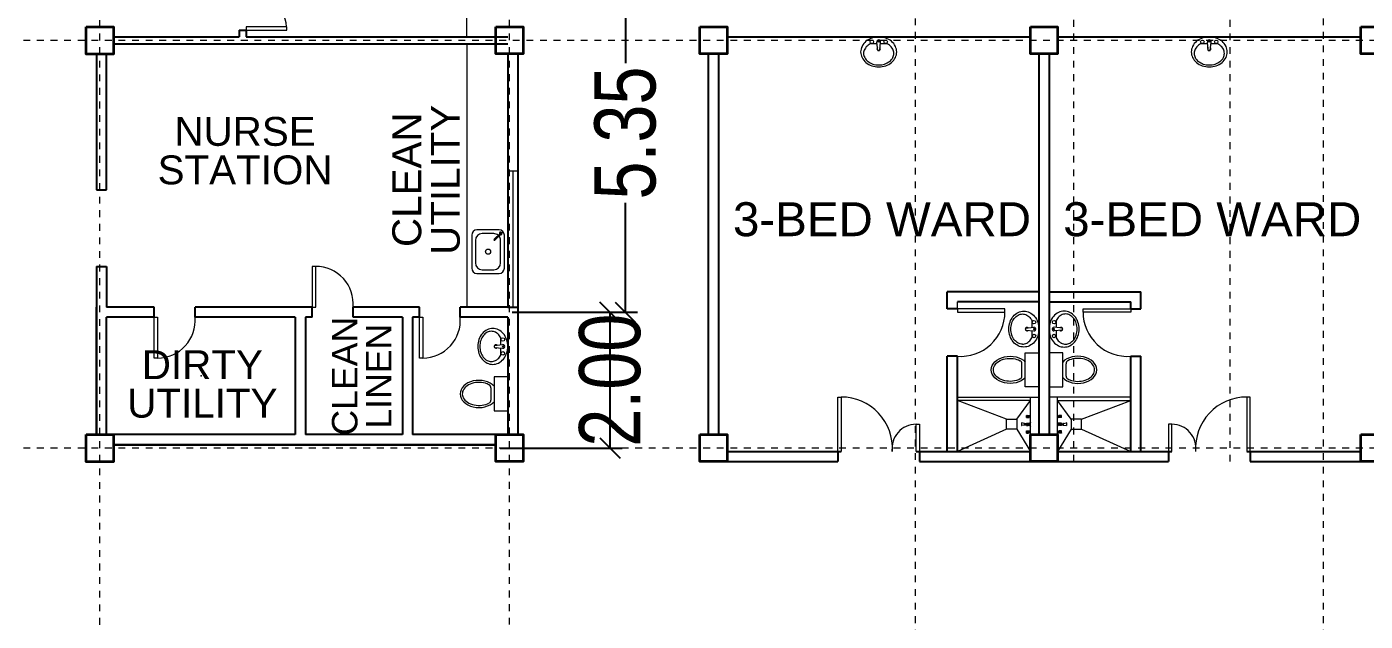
# Model space of a CAD drawing. Header units: millimetres. Extents: x 63005 to 126950, y 36019 to 74749.
# Drawn here: x 63074.54 to 63094.22, y 36225.1 to 36233.85 of the extents above; entities that cross this region are included whole.
import ezdxf

# ---------------------------------------------------------------- set-up
doc = ezdxf.new("R2010")
doc.units = ezdxf.units.MM
doc.header["$LTSCALE"] = 0.04
doc.linetypes.add('PHANTOM', pattern=[2.5, 1.25, -0.25, 0.25, -0.25, 0.25, -0.25])
doc.styles.get("Standard").update_dxf_attribs({"font": 'arial.ttf', "width": 0.8})
doc.styles.add('SWISSLT175', font='swissl.ttf', dxfattribs={"height": 0.175})
doc.dimstyles.new('dimension', dxfattribs={"dimtxt": 0.9, "dimasz": 0.3, "dimexe": 0.18, "dimexo": 0.0625, "dimgap": 0.09, "dimtad": 0, "dimzin": 0, "dimdsep": 46, "dimtxsty": 'Standard', "dimblk": 'OBLIQUE', "dimcen": 0.09, "dimclrd": 256, "dimclre": 256, "dimclrt": 256, "dimadec": 0, "dimazin": 0, "dimtfac": 1, "dimtofl": 0, "dimtmove": 0, "dimatfit": 3, "dimldrblk": 'OBLIQUE', "dimfxl": 1, "dimtolj": 1, "dimtzin": 0, "dimarcsym": 0})

# ---------------------------------------------------------------- blocks, each defined once
blk = doc.blocks.new('_Oblique')
at = {"color": 0, "linetype": 'ByBlock', "lineweight": -2}
blk.add_line((-0.5, -0.5), (0.5, 0.5), dxfattribs=at)
blk = doc.blocks.new('*D70')
at = {"lineweight": -2, "transparency": 16777216}
for p, q in [((63081.675, 36234.922), (63083.522, 36234.922)), ((63083.342, 36234.922), (63083.342, 36233.312)), ((63083.342, 36229.647), (63083.342, 36231.256)), ((63081.675, 36229.647), (63083.522, 36229.647))]:
    blk.add_line(p, q, dxfattribs=at)
at = {"layer": 'Defpoints', "color": 0, "lineweight": 25, "transparency": 16777216}
for p in [(63081.612, 36234.922), (63083.342, 36234.922), (63081.612, 36229.647)]:
    blk.add_point(p, dxfattribs=at)
at = {"lineweight": -2, "transparency": 16777216, "xscale": 0.3, "yscale": 0.3, "zscale": 0.3}
for p, rotation in [((63083.342, 36234.922), 90), ((63083.342, 36229.647), 270)]:
    blk.add_blockref('_Oblique', p, dxfattribs=dict(at, rotation=rotation))
at = {"lineweight": 5, "transparency": 16777216, "insert": (63083.342, 36232.284), "char_height": 0.9, "attachment_point": 5, "rotation": 90}
blk.add_mtext('\\A1;5.35', dxfattribs=at)
blk = doc.blocks.new('*D71')
at = {"lineweight": -2, "transparency": 16777216}
for p, q in [((63081.675, 36229.647), (63083.297, 36229.647)), ((63083.117, 36227.647), (63083.117, 36229.647)), ((63081.5, 36227.647), (63083.297, 36227.647))]:
    blk.add_line(p, q, dxfattribs=at)
at = {"layer": 'Defpoints', "color": 0, "lineweight": 25, "transparency": 16777216}
for p in [(63081.612, 36229.647), (63083.117, 36229.647), (63081.437, 36227.647)]:
    blk.add_point(p, dxfattribs=at)
at = {"lineweight": -2, "transparency": 16777216, "xscale": 0.3, "yscale": 0.3, "zscale": 0.3}
for p, rotation in [((63083.117, 36229.647), 90), ((63083.117, 36227.647), 270)]:
    blk.add_blockref('_Oblique', p, dxfattribs=dict(at, rotation=rotation))
at = {"lineweight": 5, "transparency": 16777216, "insert": (63083.117, 36228.647), "char_height": 0.9, "attachment_point": 5, "rotation": 90}
blk.add_mtext('\\A1;2.00', dxfattribs=at)

msp = doc.modelspace()

# ---------------------------------------------------------------- linework, layer by layer
at = {"color": 0, "linetype": 'PHANTOM', "lineweight": 5, "transparency": 33554495}
for p, q in [((63075.612, 36215.447), (63075.612, 36264.622)), ((63081.637, 36215.449), (63081.637, 36264.622)), ((63087.612, 36218.472), (63087.612, 36264.647)), ((63093.612, 36218.472), (63093.612, 36264.647)), ((63089.937, 36227.449), (63089.937, 36260.624)), ((63092.237, 36227.449), (63092.237, 36260.624)), ((63113.187, 36233.649), (63045.812, 36233.646)), ((63113.187, 36227.649), (63045.812, 36227.645))]:
    msp.add_line(p, q, dxfattribs=at)
at = {"color": 0, "linetype": 'ByBlock', "lineweight": 9}
for p, q in [((63081.012, 36233.698), (63081.012, 36238.373)), ((63075.562, 36233.447), (63075.712, 36233.447)), ((63081.012, 36233.598), (63081.012, 36229.722)), ((63081.762, 36231.722), (63081.612, 36231.722)), ((63081.687, 36231.722), (63081.687, 36229.722)), ((63081.762, 36229.722), (63081.762, 36231.722))]:
    msp.add_line(p, q, dxfattribs=at)
at = {"color": 1, "linetype": 'ByBlock', "lineweight": 13}
for p, q in [((63078.362, 36233.848), (63077.762, 36233.848)), ((63077.762, 36233.848), (63077.762, 36233.798)), ((63078.362, 36233.798), (63078.362, 36233.848)), ((63077.762, 36233.798), (63078.362, 36233.798))]:
    msp.add_line(p, q, dxfattribs=at)
at = {"color": 4, "linetype": 'ByBlock', "lineweight": 25}
for p, q in [((63075.812, 36233.698), (63077.512, 36233.698)), ((63077.512, 36233.698), (63077.662, 36233.698)), ((63077.512, 36233.698), (63077.662, 36233.698)), ((63077.662, 36233.798), (63077.762, 36233.798)), ((63077.662, 36233.798), (63077.662, 36233.698)), ((63077.762, 36233.798), (63077.762, 36233.698)), ((63077.762, 36233.698), (63080.562, 36233.698)), ((63077.762, 36233.698), (63081.612, 36233.698)), ((63075.562, 36233.447), (63075.562, 36231.447)), ((63075.712, 36231.447), (63075.712, 36233.447)), ((63075.812, 36233.598), (63080.562, 36233.598)), ((63077.512, 36233.598), (63081.612, 36233.598)), ((63081.612, 36233.449), (63081.612, 36229.722)), ((63081.762, 36233.449), (63081.762, 36229.722)), ((63075.562, 36231.447), (63075.712, 36231.447)), ((63075.562, 36230.322), (63075.562, 36227.847)), ((63075.562, 36230.322), (63075.712, 36230.322)), ((63075.712, 36230.322), (63075.712, 36229.722)), ((63078.737, 36229.722), (63077.012, 36229.722)), ((63080.312, 36229.722), (63079.337, 36229.722)), ((63081.612, 36229.722), (63080.912, 36229.722)), ((63081.612, 36229.722), (63081.762, 36229.722)), ((63081.762, 36229.722), (63081.762, 36227.849)), ((63081.612, 36229.572), (63081.612, 36227.847)), ((63078.487, 36227.847), (63075.712, 36227.847)), ((63080.062, 36227.847), (63078.637, 36227.847)), ((63081.612, 36227.847), (63080.212, 36227.847)), ((63075.812, 36227.697), (63081.437, 36227.697)), ((63081.437, 36227.697), (63075.812, 36227.697))]:
    msp.add_line(p, q, dxfattribs=at)
at = {"color": 4, "lineweight": 25}
for p, q in [((63084.837, 36233.699), (63089.3, 36233.699)), ((63089.7, 36233.699), (63094.162, 36233.699)), ((63084.562, 36233.449), (63084.562, 36227.849)), ((63084.712, 36233.449), (63084.712, 36227.849)), ((63089.425, 36233.449), (63089.425, 36227.849)), ((63089.575, 36233.449), (63089.575, 36227.849)), ((63089.425, 36229.984), (63089.425, 36228.034)), ((63084.837, 36227.599), (63086.518, 36227.599)), ((63086.468, 36227.599), (63086.468, 36227.449)), ((63087.618, 36227.599), (63089.3, 36227.599)), ((63087.668, 36227.599), (63087.668, 36227.449)), ((63089.7, 36227.599), (63091.381, 36227.599)), ((63091.331, 36227.599), (63091.331, 36227.449)), ((63092.481, 36227.599), (63094.162, 36227.599)), ((63092.531, 36227.599), (63092.531, 36227.449)), ((63084.837, 36227.449), (63086.468, 36227.449)), ((63087.668, 36227.449), (63091.331, 36227.449)), ((63092.531, 36227.449), (63094.162, 36227.449))]:
    msp.add_line(p, q, dxfattribs=at)
at = {"lineweight": 9}
for p, q in [((63087.054, 36233.501), (63087.041, 36233.623)), ((63087.083, 36233.501), (63087.096, 36233.623)), ((63091.916, 36233.501), (63091.903, 36233.623)), ((63091.945, 36233.501), (63091.959, 36233.623)), ((63089.227, 36229.413), (63089.349, 36229.426)), ((63089.227, 36229.384), (63089.349, 36229.371)), ((63089.323, 36229.374), (63089.323, 36229.272)), ((63089.773, 36229.413), (63089.651, 36229.426)), ((63089.773, 36229.384), (63089.651, 36229.371)), ((63089.677, 36229.374), (63089.677, 36229.272)), ((63081.415, 36229.158), (63081.537, 36229.172)), ((63081.415, 36229.129), (63081.537, 36229.116)), ((63089.225, 36229.049), (63089.425, 36229.049)), ((63089.225, 36228.549), (63089.225, 36229.049)), ((63089.425, 36229.049), (63089.425, 36228.549)), ((63089.775, 36229.049), (63089.575, 36229.049)), ((63089.575, 36229.049), (63089.575, 36228.549)), ((63089.775, 36228.549), (63089.775, 36229.049)), ((63089.175, 36228.708), (63089.175, 36228.889)), ((63089.825, 36228.708), (63089.825, 36228.889)), ((63081.363, 36228.535), (63081.363, 36228.354)), ((63081.613, 36228.694), (63081.413, 36228.694)), ((63081.413, 36228.694), (63081.413, 36228.194)), ((63081.613, 36228.194), (63081.613, 36228.694)), ((63089.425, 36228.549), (63089.225, 36228.549)), ((63089.575, 36228.549), (63089.775, 36228.549)), ((63081.413, 36228.194), (63081.613, 36228.194)), ((63089.241, 36228.125), (63089.243, 36228.125)), ((63089.241, 36228.099), (63089.241, 36228.125)), ((63089.243, 36228.125), (63089.244, 36228.129)), ((63089.243, 36228.099), (63089.243, 36228.125)), ((63089.244, 36228.129), (63089.266, 36228.129)), ((63089.244, 36228.096), (63089.244, 36228.129)), ((63089.253, 36228.125), (63089.265, 36228.125)), ((63089.253, 36228.118), (63089.265, 36228.118)), ((63089.266, 36228.129), (63089.27, 36228.127)), ((63089.266, 36228.125), (63089.266, 36228.118)), ((63089.272, 36228.126), (63089.278, 36228.126)), ((63089.278, 36228.098), (63089.278, 36228.126)), ((63089.278, 36228.126), (63089.28, 36228.126)), ((63089.28, 36228.099), (63089.28, 36228.126)), ((63089.292, 36228.124), (63089.28, 36228.124)), ((63089.299, 36228.129), (63089.292, 36228.126)), ((63089.292, 36228.099), (63089.292, 36228.126)), ((63089.299, 36228.129), (63089.3, 36228.129)), ((63089.299, 36228.095), (63089.299, 36228.129)), ((63089.3, 36228.095), (63089.3, 36228.129)), ((63089.7, 36228.129), (63089.7, 36228.129)), ((63089.7, 36228.129), (63089.707, 36228.126)), ((63089.7, 36228.095), (63089.7, 36228.129)), ((63089.7, 36228.095), (63089.7, 36228.129)), ((63089.707, 36228.099), (63089.707, 36228.126)), ((63089.707, 36228.124), (63089.719, 36228.124)), ((63089.719, 36228.099), (63089.719, 36228.126)), ((63089.721, 36228.126), (63089.719, 36228.126)), ((63089.727, 36228.126), (63089.721, 36228.126)), ((63089.721, 36228.098), (63089.721, 36228.126)), ((63089.733, 36228.129), (63089.729, 36228.127)), ((63089.755, 36228.129), (63089.733, 36228.129)), ((63089.733, 36228.125), (63089.733, 36228.118)), ((63089.746, 36228.125), (63089.734, 36228.125)), ((63089.746, 36228.118), (63089.734, 36228.118)), ((63089.757, 36228.125), (63089.755, 36228.129)), ((63089.755, 36228.096), (63089.755, 36228.129)), ((63089.758, 36228.125), (63089.757, 36228.125)), ((63089.757, 36228.099), (63089.757, 36228.125)), ((63089.758, 36228.099), (63089.758, 36228.125)), ((63089.168, 36228.018), (63089.168, 36227.979)), ((63089.214, 36228.011), (63089.172, 36228.019)), ((63089.214, 36227.986), (63089.172, 36227.978)), ((63089.214, 36227.986), (63089.214, 36228.011)), ((63089.214, 36228.011), (63089.222, 36228.011)), ((63089.214, 36227.986), (63089.214, 36228.011)), ((63089.222, 36227.986), (63089.214, 36227.986)), ((63089.222, 36228.011), (63089.222, 36227.986)), ((63089.284, 36228.006), (63089.222, 36228.006)), ((63089.222, 36227.991), (63089.284, 36227.991)), ((63089.241, 36228.099), (63089.243, 36228.099)), ((63089.241, 36228.006), (63089.241, 36228.012)), ((63089.241, 36228.012), (63089.243, 36228.012)), ((63089.241, 36227.986), (63089.241, 36227.991)), ((63089.241, 36227.986), (63089.243, 36227.986)), ((63089.243, 36228.099), (63089.244, 36228.096)), ((63089.243, 36228.012), (63089.244, 36228.015)), ((63089.243, 36228.006), (63089.243, 36228.012)), ((63089.243, 36227.986), (63089.243, 36227.991)), ((63089.243, 36227.986), (63089.244, 36227.982)), ((63089.244, 36228.096), (63089.266, 36228.096)), ((63089.244, 36228.006), (63089.244, 36228.015)), ((63089.244, 36228.015), (63089.266, 36228.015)), ((63089.244, 36227.982), (63089.244, 36227.991)), ((63089.244, 36227.982), (63089.266, 36227.982)), ((63089.253, 36228.106), (63089.265, 36228.106)), ((63089.253, 36228.099), (63089.265, 36228.099)), ((63089.253, 36228.012), (63089.265, 36228.012)), ((63089.253, 36227.986), (63089.265, 36227.986)), ((63089.266, 36228.099), (63089.266, 36228.106)), ((63089.266, 36228.096), (63089.27, 36228.098)), ((63089.266, 36228.015), (63089.27, 36228.013)), ((63089.266, 36228.012), (63089.266, 36228.006)), ((63089.266, 36227.985), (63089.266, 36227.991)), ((63089.266, 36227.982), (63089.27, 36227.984)), ((63089.272, 36228.098), (63089.278, 36228.098)), ((63089.272, 36228.013), (63089.278, 36228.013)), ((63089.272, 36227.985), (63089.278, 36227.985)), ((63089.278, 36228.098), (63089.28, 36228.099)), ((63089.278, 36228.006), (63089.278, 36228.013)), ((63089.278, 36228.013), (63089.28, 36228.012)), ((63089.278, 36227.985), (63089.278, 36227.991)), ((63089.278, 36227.985), (63089.28, 36227.985)), ((63089.292, 36228.101), (63089.28, 36228.101)), ((63089.28, 36228.006), (63089.28, 36228.012)), ((63089.284, 36228.01), (63089.28, 36228.01)), ((63089.28, 36227.985), (63089.28, 36227.991)), ((63089.284, 36227.987), (63089.28, 36227.987)), ((63089.284, 36228.016), (63089.284, 36227.981)), ((63089.294, 36228.016), (63089.284, 36228.016)), ((63089.284, 36227.991), (63089.284, 36228.006)), ((63089.284, 36227.981), (63089.294, 36227.981)), ((63089.299, 36228.095), (63089.292, 36228.099)), ((63089.3, 36228.028), (63089.294, 36228.016)), ((63089.294, 36228.016), (63089.294, 36227.981)), ((63089.294, 36227.981), (63089.294, 36228.016)), ((63089.294, 36227.981), (63089.3, 36227.97)), ((63089.299, 36228.095), (63089.3, 36228.095)), ((63089.3, 36227.97), (63089.3, 36228.028)), ((63089.7, 36228.095), (63089.707, 36228.099)), ((63089.7, 36228.095), (63089.7, 36228.095)), ((63089.7, 36228.028), (63089.705, 36228.016)), ((63089.7, 36227.97), (63089.7, 36228.028)), ((63089.705, 36227.981), (63089.7, 36227.97)), ((63089.705, 36228.016), (63089.705, 36227.981)), ((63089.705, 36227.981), (63089.705, 36228.016)), ((63089.705, 36228.016), (63089.715, 36228.016)), ((63089.715, 36227.981), (63089.705, 36227.981)), ((63089.707, 36228.101), (63089.719, 36228.101)), ((63089.715, 36228.016), (63089.715, 36227.981)), ((63089.715, 36228.01), (63089.719, 36228.01)), ((63089.715, 36228.006), (63089.778, 36228.006)), ((63089.715, 36227.991), (63089.715, 36228.006)), ((63089.778, 36227.991), (63089.715, 36227.991)), ((63089.715, 36227.987), (63089.719, 36227.987)), ((63089.721, 36228.098), (63089.719, 36228.099)), ((63089.721, 36228.013), (63089.719, 36228.012)), ((63089.719, 36228.006), (63089.719, 36228.012)), ((63089.719, 36227.985), (63089.719, 36227.991)), ((63089.721, 36227.985), (63089.719, 36227.985)), ((63089.727, 36228.098), (63089.721, 36228.098)), ((63089.721, 36228.006), (63089.721, 36228.013)), ((63089.727, 36228.013), (63089.721, 36228.013)), ((63089.721, 36227.985), (63089.721, 36227.991)), ((63089.727, 36227.985), (63089.721, 36227.985)), ((63089.733, 36228.096), (63089.729, 36228.098)), ((63089.733, 36228.015), (63089.729, 36228.013)), ((63089.733, 36227.982), (63089.729, 36227.984)), ((63089.733, 36228.099), (63089.733, 36228.106)), ((63089.755, 36228.096), (63089.733, 36228.096)), ((63089.755, 36228.015), (63089.733, 36228.015)), ((63089.733, 36228.012), (63089.733, 36228.006)), ((63089.733, 36227.985), (63089.733, 36227.991)), ((63089.755, 36227.982), (63089.733, 36227.982)), ((63089.746, 36228.106), (63089.734, 36228.106)), ((63089.746, 36228.099), (63089.734, 36228.099)), ((63089.746, 36228.012), (63089.734, 36228.012)), ((63089.746, 36227.986), (63089.734, 36227.986)), ((63089.757, 36228.099), (63089.755, 36228.096)), ((63089.755, 36228.006), (63089.755, 36228.015)), ((63089.757, 36228.012), (63089.755, 36228.015)), ((63089.755, 36227.982), (63089.755, 36227.991)), ((63089.757, 36227.986), (63089.755, 36227.982)), ((63089.758, 36228.099), (63089.757, 36228.099)), ((63089.757, 36228.006), (63089.757, 36228.012)), ((63089.758, 36228.012), (63089.757, 36228.012)), ((63089.757, 36227.986), (63089.757, 36227.991)), ((63089.758, 36227.986), (63089.757, 36227.986)), ((63089.758, 36228.006), (63089.758, 36228.012)), ((63089.758, 36227.986), (63089.758, 36227.991)), ((63089.785, 36228.011), (63089.778, 36228.011)), ((63089.778, 36228.011), (63089.778, 36227.986)), ((63089.778, 36227.986), (63089.785, 36227.986)), ((63089.785, 36228.011), (63089.827, 36228.019)), ((63089.785, 36227.986), (63089.785, 36228.011)), ((63089.785, 36227.986), (63089.785, 36228.011)), ((63089.785, 36227.986), (63089.827, 36227.978)), ((63089.832, 36228.018), (63089.832, 36227.979)), ((63089.241, 36227.872), (63089.241, 36227.898)), ((63089.241, 36227.898), (63089.243, 36227.898)), ((63089.241, 36227.872), (63089.243, 36227.872)), ((63089.243, 36227.898), (63089.244, 36227.902)), ((63089.243, 36227.872), (63089.243, 36227.898)), ((63089.243, 36227.872), (63089.244, 36227.868)), ((63089.244, 36227.868), (63089.244, 36227.902)), ((63089.244, 36227.902), (63089.266, 36227.902)), ((63089.244, 36227.868), (63089.266, 36227.868)), ((63089.253, 36227.898), (63089.265, 36227.898)), ((63089.253, 36227.891), (63089.265, 36227.891)), ((63089.253, 36227.879), (63089.265, 36227.879)), ((63089.253, 36227.872), (63089.265, 36227.872)), ((63089.266, 36227.902), (63089.27, 36227.899)), ((63089.266, 36227.898), (63089.266, 36227.891)), ((63089.266, 36227.872), (63089.266, 36227.879)), ((63089.266, 36227.868), (63089.27, 36227.871)), ((63089.272, 36227.899), (63089.278, 36227.899)), ((63089.272, 36227.871), (63089.278, 36227.871)), ((63089.278, 36227.899), (63089.28, 36227.898)), ((63089.278, 36227.871), (63089.278, 36227.899)), ((63089.278, 36227.871), (63089.28, 36227.872)), ((63089.28, 36227.872), (63089.28, 36227.898)), ((63089.292, 36227.896), (63089.28, 36227.896)), ((63089.292, 36227.874), (63089.28, 36227.874)), ((63089.299, 36227.902), (63089.292, 36227.899)), ((63089.292, 36227.871), (63089.292, 36227.899)), ((63089.299, 36227.868), (63089.292, 36227.871)), ((63089.299, 36227.868), (63089.299, 36227.902)), ((63089.299, 36227.902), (63089.3, 36227.902)), ((63089.299, 36227.868), (63089.3, 36227.868)), ((63089.3, 36227.868), (63089.3, 36227.902)), ((63089.7, 36227.868), (63089.7, 36227.902)), ((63089.7, 36227.868), (63089.7, 36227.902)), ((63089.7, 36227.902), (63089.707, 36227.899)), ((63089.7, 36227.902), (63089.7, 36227.902)), ((63089.7, 36227.868), (63089.707, 36227.871)), ((63089.7, 36227.868), (63089.7, 36227.868)), ((63089.707, 36227.871), (63089.707, 36227.899)), ((63089.707, 36227.896), (63089.719, 36227.896)), ((63089.707, 36227.874), (63089.719, 36227.874)), ((63089.721, 36227.899), (63089.719, 36227.898)), ((63089.719, 36227.872), (63089.719, 36227.898)), ((63089.721, 36227.871), (63089.719, 36227.872)), ((63089.721, 36227.871), (63089.721, 36227.899)), ((63089.727, 36227.899), (63089.721, 36227.899)), ((63089.727, 36227.871), (63089.721, 36227.871)), ((63089.733, 36227.902), (63089.729, 36227.899)), ((63089.733, 36227.868), (63089.729, 36227.871)), ((63089.755, 36227.902), (63089.733, 36227.902)), ((63089.733, 36227.898), (63089.733, 36227.891)), ((63089.733, 36227.872), (63089.733, 36227.879)), ((63089.755, 36227.868), (63089.733, 36227.868)), ((63089.746, 36227.898), (63089.734, 36227.898)), ((63089.746, 36227.891), (63089.734, 36227.891)), ((63089.746, 36227.879), (63089.734, 36227.879)), ((63089.746, 36227.872), (63089.734, 36227.872)), ((63089.755, 36227.868), (63089.755, 36227.902)), ((63089.757, 36227.898), (63089.755, 36227.902)), ((63089.757, 36227.872), (63089.755, 36227.868)), ((63089.757, 36227.872), (63089.757, 36227.898)), ((63089.758, 36227.898), (63089.757, 36227.898)), ((63089.758, 36227.872), (63089.757, 36227.872)), ((63089.758, 36227.872), (63089.758, 36227.898))]:
    msp.add_line(p, q, dxfattribs=at)
at = {"lineweight": 9, "ltscale": 0.4}
for p, q in [((63081.082, 36230.783), (63081.082, 36230.293)), ((63081.137, 36230.703), (63081.137, 36230.373)), ((63081.487, 36230.858), (63081.157, 36230.858)), ((63081.407, 36230.803), (63081.237, 36230.803)), ((63081.503, 36230.811), (63081.412, 36230.72)), ((63081.515, 36230.799), (63081.424, 36230.708)), ((63081.507, 36230.373), (63081.507, 36230.703)), ((63081.562, 36230.293), (63081.562, 36230.783)), ((63081.157, 36230.218), (63081.487, 36230.218)), ((63081.237, 36230.273), (63081.407, 36230.273))]:
    msp.add_line(p, q, dxfattribs=at)
at = {"color": 4, "lineweight": 25, "ltscale": 0.3}
for p, q in [((63088.075, 36229.699), (63088.075, 36229.949)), ((63089.425, 36229.949), (63088.075, 36229.949)), ((63089.575, 36229.949), (63090.925, 36229.949)), ((63090.925, 36229.699), (63090.925, 36229.949)), ((63088.225, 36229.699), (63088.075, 36229.699)), ((63089.425, 36229.799), (63088.225, 36229.799)), ((63089.575, 36229.799), (63090.775, 36229.799)), ((63090.775, 36229.699), (63090.775, 36229.799)), ((63090.775, 36229.699), (63090.925, 36229.699)), ((63088.075, 36227.599), (63088.075, 36228.999)), ((63088.225, 36228.999), (63088.075, 36228.999)), ((63088.225, 36227.599), (63088.225, 36228.999)), ((63090.775, 36227.599), (63090.775, 36228.999)), ((63090.775, 36228.999), (63090.925, 36228.999)), ((63090.925, 36227.599), (63090.925, 36228.999))]:
    msp.add_line(p, q, dxfattribs=at)
at = {"color": 4, "linetype": 'ByBlock', "lineweight": 25, "ltscale": 0.3}
for p, q in [((63075.562, 36227.847), (63075.562, 36229.722)), ((63076.412, 36229.722), (63075.712, 36229.722)), ((63076.412, 36229.572), (63076.412, 36229.722)), ((63078.737, 36229.722), (63077.012, 36229.722)), ((63077.012, 36229.572), (63077.012, 36229.722)), ((63078.737, 36229.572), (63078.737, 36229.722)), ((63080.312, 36229.722), (63079.337, 36229.722)), ((63079.337, 36229.572), (63079.337, 36229.722)), ((63080.312, 36229.572), (63080.312, 36229.722)), ((63081.612, 36229.722), (63080.912, 36229.722)), ((63080.912, 36229.572), (63080.912, 36229.722)), ((63075.712, 36227.847), (63075.712, 36229.572)), ((63076.412, 36229.572), (63075.712, 36229.572)), ((63078.487, 36229.572), (63077.012, 36229.572)), ((63078.487, 36229.572), (63078.487, 36227.847)), ((63078.637, 36229.572), (63078.637, 36227.847)), ((63078.737, 36229.572), (63078.637, 36229.572)), ((63080.062, 36229.572), (63079.337, 36229.572)), ((63080.062, 36229.572), (63080.062, 36227.847)), ((63080.212, 36229.572), (63080.212, 36227.847)), ((63080.312, 36229.572), (63080.212, 36229.572)), ((63080.312, 36229.572), (63080.212, 36229.572)), ((63081.612, 36229.572), (63080.912, 36229.572))]:
    msp.add_line(p, q, dxfattribs=at)
at = {"color": 1, "lineweight": 13, "ltscale": 0.3}
msp.add_line((63088.225, 36229.699), (63088.225, 36229.799), dxfattribs=at)
at = {"color": 0, "lineweight": 9, "ltscale": 0.3}
for p, q in [((63088.95, 36228.074), (63088.225, 36228.349)), ((63089.1, 36228.074), (63089.3, 36228.349)), ((63089.9, 36228.074), (63089.7, 36228.349)), ((63090.05, 36228.074), (63090.775, 36228.349)), ((63088.95, 36227.924), (63088.225, 36227.599)), ((63089.1, 36227.924), (63089.3, 36227.599)), ((63089.9, 36227.924), (63089.7, 36227.599)), ((63090.05, 36227.924), (63090.775, 36227.599))]:
    msp.add_line(p, q, dxfattribs=at)
at = {"color": 0, "lineweight": 9}
for p, q in [((63089.3, 36227.599), (63089.3, 36228.399)), ((63089.7, 36227.599), (63089.7, 36228.399))]:
    msp.add_line(p, q, dxfattribs=at)
at = {"color": 4, "linetype": 'ByBlock', "lineweight": 35}
for points in [[(63075.412, 36233.847), (63075.812, 36233.847), (63075.812, 36233.447), (63075.412, 36233.447)], [(63081.437, 36233.849), (63081.837, 36233.849), (63081.837, 36233.449), (63081.437, 36233.449)], [(63075.412, 36227.847), (63075.812, 36227.847), (63075.812, 36227.447), (63075.412, 36227.447)], [(63081.437, 36227.849), (63081.837, 36227.849), (63081.837, 36227.449), (63081.437, 36227.449)]]:
    msp.add_lwpolyline(points, close=True, dxfattribs=at)
at = {"color": 4, "lineweight": 35}
for points in [[(63084.437, 36233.849), (63084.837, 36233.849), (63084.837, 36233.449), (63084.437, 36233.449)], [(63089.3, 36233.849), (63089.7, 36233.849), (63089.7, 36233.449), (63089.3, 36233.449)], [(63094.162, 36233.849), (63094.562, 36233.849), (63094.562, 36233.449), (63094.162, 36233.449)], [(63084.437, 36227.849), (63084.837, 36227.849), (63084.837, 36227.449), (63084.437, 36227.449)], [(63089.3, 36227.849), (63089.7, 36227.849), (63089.7, 36227.449), (63089.3, 36227.449)], [(63094.162, 36227.849), (63094.562, 36227.849), (63094.562, 36227.449), (63094.162, 36227.449)]]:
    msp.add_lwpolyline(points, close=True, dxfattribs=at)
at = {"lineweight": 9}
for points in [[(63086.803, 36233.478, 0.11576), (63086.823, 36233.395, 0.104047), (63086.881, 36233.321, 0.090875), (63086.965, 36233.274, 0.083344), (63087.068, 36233.257, 0.083344), (63087.172, 36233.274, 0.090875), (63087.256, 36233.321, 0.104047), (63087.314, 36233.395, 0.11576), (63087.333, 36233.478, 0.11576), (63087.314, 36233.56, 0.104047), (63087.256, 36233.634, 0.090875), (63087.172, 36233.681, 0.083344), (63087.068, 36233.699, 0.083344), (63086.965, 36233.681, 0.090875), (63086.881, 36233.634, 0.104047), (63086.823, 36233.56, 0.11576)], [(63091.666, 36233.478, 0.11576), (63091.685, 36233.395, 0.104047), (63091.744, 36233.321, 0.090875), (63091.827, 36233.274, 0.083344), (63091.931, 36233.257, 0.083344), (63092.034, 36233.274, 0.090875), (63092.118, 36233.321, 0.104047), (63092.177, 36233.395, 0.11576), (63092.196, 36233.478, 0.11576), (63092.177, 36233.56, 0.104047), (63092.118, 36233.634, 0.090875), (63092.034, 36233.681, 0.083344), (63091.931, 36233.699, 0.083344), (63091.827, 36233.681, 0.090875), (63091.744, 36233.634, 0.104047), (63091.685, 36233.56, 0.11576)], [(63089.204, 36229.134, -0.11576), (63089.121, 36229.153, -0.104047), (63089.047, 36229.211, -0.090875), (63089, 36229.295, -0.083344), (63088.983, 36229.399, -0.083344), (63089, 36229.502, -0.090875), (63089.047, 36229.586, -0.104047), (63089.121, 36229.644, -0.11576), (63089.204, 36229.664, -0.11576), (63089.286, 36229.644, -0.104047), (63089.36, 36229.586, -0.090875), (63089.407, 36229.502, -0.083344), (63089.425, 36229.399, -0.083344), (63089.407, 36229.295, -0.090875), (63089.36, 36229.211, -0.104047), (63089.286, 36229.153, -0.11576)], [(63089.796, 36229.134, 0.11576), (63089.878, 36229.153, 0.104047), (63089.952, 36229.211, 0.090875), (63089.999, 36229.295, 0.083344), (63090.017, 36229.399, 0.083344), (63089.999, 36229.502, 0.090875), (63089.952, 36229.586, 0.104047), (63089.878, 36229.644, 0.11576), (63089.796, 36229.664, 0.11576), (63089.713, 36229.644, 0.104047), (63089.639, 36229.586, 0.090875), (63089.592, 36229.502, 0.083344), (63089.575, 36229.399, 0.083344), (63089.592, 36229.295, 0.090875), (63089.639, 36229.211, 0.104047), (63089.713, 36229.153, 0.11576)], [(63081.392, 36229.409, 0.11576), (63081.309, 36229.39, 0.104047), (63081.236, 36229.331, 0.090875), (63081.188, 36229.247, 0.083344), (63081.171, 36229.144, 0.083344), (63081.188, 36229.041, 0.090875), (63081.236, 36228.957, 0.104047), (63081.309, 36228.898, 0.11576), (63081.392, 36228.879, 0.11576), (63081.474, 36228.898, 0.104047), (63081.548, 36228.957, 0.090875), (63081.595, 36229.041, 0.083344), (63081.613, 36229.144, 0.083344), (63081.595, 36229.247, 0.090875), (63081.548, 36229.331, 0.104047), (63081.474, 36229.39, 0.11576)]]:
    msp.add_lwpolyline(points, format="xyb", close=True, dxfattribs=at)
for points in [[(63086.846, 36233.457, 0.124838), (63086.862, 36233.394, 0.105788), (63086.911, 36233.336, 0.086697), (63086.981, 36233.3, 0.076776), (63087.068, 36233.287, 0.076776), (63087.156, 36233.3, 0.086697), (63087.226, 36233.336, 0.105788), (63087.275, 36233.394, 0.124838), (63087.291, 36233.457, 0.124838), (63087.275, 36233.519, 0.105788), (63087.226, 36233.577, 0.040067), (63087.195, 36233.597), (63087.093, 36233.597, 0.040067)], [(63087.044, 36233.597), (63086.942, 36233.597, 0.040067), (63086.911, 36233.577, 0.105788), (63086.862, 36233.519, 0.124838), (63086.846, 36233.457, 0.124838)], [(63091.708, 36233.457, 0.124838), (63091.724, 36233.394, 0.105788), (63091.774, 36233.336, 0.086697), (63091.843, 36233.3, 0.076776), (63091.931, 36233.287, 0.076776), (63092.019, 36233.3, 0.086697), (63092.088, 36233.336, 0.105788), (63092.138, 36233.394, 0.124838), (63092.153, 36233.457, 0.124838), (63092.138, 36233.519, 0.105788), (63092.088, 36233.577, 0.040067), (63092.058, 36233.597), (63091.955, 36233.597, 0.040067)], [(63091.907, 36233.597), (63091.804, 36233.597, 0.040067), (63091.774, 36233.577, 0.105788), (63091.724, 36233.519, 0.124838), (63091.708, 36233.457, 0.124838)], [(63089.183, 36229.176, -0.124838), (63089.12, 36229.192, -0.105788), (63089.063, 36229.241, -0.086697), (63089.026, 36229.311, -0.076776), (63089.013, 36229.399, -0.076776), (63089.026, 36229.486, -0.086697), (63089.063, 36229.556, -0.105788), (63089.12, 36229.605, -0.124838), (63089.183, 36229.621, -0.124838), (63089.245, 36229.605, -0.105788), (63089.303, 36229.556, -0.040067), (63089.323, 36229.525), (63089.323, 36229.423, -0.040067)], [(63089.817, 36229.176, 0.124838), (63089.879, 36229.192, 0.105788), (63089.937, 36229.241, 0.086697), (63089.973, 36229.311, 0.076776), (63089.987, 36229.399, 0.076776), (63089.973, 36229.486, 0.086697), (63089.937, 36229.556, 0.105788), (63089.879, 36229.605, 0.124838), (63089.817, 36229.621, 0.124838), (63089.754, 36229.605, 0.105788), (63089.697, 36229.556, 0.040067), (63089.677, 36229.525), (63089.677, 36229.423, 0.040067)], [(63081.371, 36229.366, 0.124838), (63081.308, 36229.351, 0.105788), (63081.251, 36229.301, 0.086697), (63081.214, 36229.232, 0.076776), (63081.201, 36229.144, 0.076776), (63081.214, 36229.056, 0.086697), (63081.251, 36228.987, 0.105788), (63081.308, 36228.937, 0.124838), (63081.371, 36228.921, 0.124838), (63081.433, 36228.937, 0.105788), (63081.491, 36228.987, 0.040067), (63081.511, 36229.017), (63081.511, 36229.12, 0.040067)], [(63081.511, 36229.168), (63081.511, 36229.271, 0.040067), (63081.491, 36229.301, 0.105788), (63081.433, 36229.351, 0.124838), (63081.371, 36229.366, 0.124838)]]:
    msp.add_lwpolyline(points, format="xyb", dxfattribs=at)
at = {"color": 1, "lineweight": 13, "ltscale": 0.03}
for points in [[(63078.737, 36229.722), (63078.787, 36229.722), (63078.787, 36230.322), (63078.737, 36230.322)], [(63088.225, 36229.699), (63088.225, 36229.649), (63088.925, 36229.649), (63088.925, 36229.699)], [(63090.775, 36229.699), (63090.775, 36229.649), (63090.075, 36229.649), (63090.075, 36229.699)], [(63076.412, 36229.572), (63076.462, 36229.572), (63076.462, 36228.972), (63076.412, 36228.972)], [(63080.312, 36229.572), (63080.362, 36229.572), (63080.362, 36228.972), (63080.312, 36228.972)], [(63086.518, 36227.599), (63086.468, 36227.599), (63086.468, 36228.399), (63086.518, 36228.399)], [(63092.481, 36227.599), (63092.531, 36227.599), (63092.531, 36228.399), (63092.481, 36228.399)], [(63087.668, 36227.599), (63087.618, 36227.599), (63087.618, 36227.999), (63087.668, 36227.999)], [(63091.331, 36227.599), (63091.381, 36227.599), (63091.381, 36227.999), (63091.331, 36227.999)]]:
    msp.add_lwpolyline(points, close=True, dxfattribs=at)
at = {"color": 0, "lineweight": 9, "ltscale": 0.3}
for points in [[(63089.3, 36228.349), (63088.225, 36228.349), (63088.225, 36228.399), (63089.425, 36228.399), (63089.425, 36228.399)], [(63089.7, 36228.349), (63090.775, 36228.349), (63090.775, 36228.399), (63089.575, 36228.399), (63089.575, 36228.399)]]:
    msp.add_lwpolyline(points, dxfattribs=at)
at = {"color": 0, "lineweight": 9, "ltscale": 0.03}
for points in [[(63089.1, 36228.074), (63089.1, 36227.924), (63088.95, 36227.924), (63088.95, 36228.074)], [(63089.9, 36228.074), (63089.9, 36227.924), (63090.05, 36227.924), (63090.05, 36228.074)]]:
    msp.add_lwpolyline(points, close=True, dxfattribs=at)
at = {"lineweight": 9}
for centre, radius in [((63086.967, 36233.626), 0.0255), ((63087.068, 36233.632), 0.0095), ((63087.17, 36233.626), 0.0255), ((63091.829, 36233.626), 0.0255), ((63091.931, 36233.632), 0.0095), ((63092.033, 36233.626), 0.0255), ((63089.352, 36229.5), 0.0255), ((63089.648, 36229.5), 0.0255), ((63089.352, 36229.297), 0.0255), ((63089.358, 36229.399), 0.0095), ((63089.648, 36229.297), 0.0255), ((63089.641, 36229.399), 0.0095), ((63081.54, 36229.246), 0.0255), ((63081.546, 36229.144), 0.0095), ((63081.54, 36229.042), 0.0255)]:
    msp.add_circle(centre, radius, dxfattribs=at)
at = {"lineweight": 9, "ltscale": 0.4}
msp.add_circle((63081.322, 36230.538), 0.0375, dxfattribs=at)
at = {"color": 1, "linetype": 'ByBlock', "lineweight": 13}
msp.add_arc((63077.762, 36233.798), 0.6, 4.7802, 90, dxfattribs=at)
at = {"lineweight": 9}
for centre, radius, start, end in [((63087.068, 36233.626), 0.028, 353.7545, 186.2455), ((63091.931, 36233.626), 0.028, 353.7545, 186.2455), ((63087.068, 36233.524), 0.025, 138.7978, 233.6932), ((63087.068, 36233.594), 0.0948, 261.2026, 278.7974), ((63087.068, 36233.524), 0.025, 251.3793, 288.6207), ((63087.068, 36233.524), 0.025, 306.3068, 41.2022), ((63091.931, 36233.524), 0.025, 138.7978, 233.6932), ((63091.931, 36233.594), 0.0948, 261.2026, 278.7974), ((63091.931, 36233.524), 0.025, 251.3793, 288.6207), ((63091.931, 36233.524), 0.025, 306.3068, 41.2022), ((63089.25, 36229.399), 0.025, 161.3793, 198.6207), ((63089.321, 36229.399), 0.0948, 171.2026, 188.7974), ((63089.25, 36229.399), 0.025, 48.7978, 143.6932), ((63089.25, 36229.399), 0.025, 216.3068, 311.2022), ((63089.352, 36229.399), 0.028, 263.7545, 96.2455), ((63089.648, 36229.399), 0.028, 83.7545, 276.2455), ((63089.75, 36229.399), 0.025, 36.3068, 131.2022), ((63089.75, 36229.399), 0.025, 228.7978, 323.6932), ((63089.679, 36229.399), 0.0948, 351.2026, 8.7974), ((63089.75, 36229.399), 0.025, 341.3793, 18.6207), ((63081.438, 36229.144), 0.025, 161.3793, 198.6207), ((63081.509, 36229.144), 0.0948, 171.2026, 188.7974), ((63081.438, 36229.144), 0.025, 48.7978, 143.6932), ((63081.438, 36229.144), 0.025, 216.3068, 311.2022), ((63081.54, 36229.144), 0.028, 263.7545, 96.2455), ((63089.183, 36229.307), 0.131, 270, 298.4636), ((63089.159, 36229.351), 0.181, 298.4636, 322.6185), ((63089.121, 36229.38), 0.228, 322.6185, 331.7963), ((63089.878, 36229.38), 0.228, 208.2037, 217.3815), ((63089.841, 36229.351), 0.181, 217.3815, 241.5364), ((63089.817, 36229.307), 0.131, 241.5364, 270), ((63089.125, 36228.889), 0.05, 0, 61.9916), ((63089.875, 36228.889), 0.05, 118.0084, 180), ((63089.125, 36228.708), 0.05, 298.1501, 0), ((63089.875, 36228.708), 0.05, 180, 241.8499), ((63081.313, 36228.535), 0.05, 0, 61.8499), ((63081.313, 36228.354), 0.05, 298.0084, 360)]:
    msp.add_arc(centre, radius, start, end, dxfattribs=at)
at = {"lineweight": 9, "ltscale": 0.4}
for centre, radius, start, end in [((63081.157, 36230.783), 0.075, 90, 180), ((63081.237, 36230.703), 0.1, 90, 180), ((63081.407, 36230.703), 0.1, 50.0132, 90), ((63081.418, 36230.714), 0.00874, 135, 315), ((63081.407, 36230.703), 0.1, 0, 39.9868), ((63081.487, 36230.783), 0.075, 0, 90), ((63081.509, 36230.805), 0.0217, 248.7565, 201.2435), ((63081.509, 36230.805), 0.0145, 262.0499, 187.9501), ((63081.509, 36230.805), 0.00874, 315, 135), ((63081.157, 36230.293), 0.075, 180, 270), ((63081.237, 36230.373), 0.1, 180, 270), ((63081.407, 36230.373), 0.1, 270, 0), ((63081.487, 36230.293), 0.075, 270, 0)]:
    msp.add_arc(centre, radius, start, end, dxfattribs=at)
at = {"color": 1, "lineweight": 13, "ltscale": 0.03}
for centre, radius, start, end in [((63078.787, 36229.769), 0.552, 355.0209, 90), ((63076.462, 36229.524), 0.552, 270, 4.9791), ((63080.362, 36229.524), 0.552, 270, 4.9791), ((63088.273, 36229.649), 0.652, 265.7578, 0), ((63090.726, 36229.649), 0.652, 180, 274.2422), ((63086.518, 36227.647), 0.752, 356.3048, 90), ((63092.481, 36227.647), 0.752, 90, 183.6952), ((63087.618, 36227.645), 0.353, 90, 187.6281), ((63091.381, 36227.645), 0.353, 352.3719, 90)]:
    msp.add_arc(centre, radius, start, end, dxfattribs=at)
at = {"lineweight": 9, "extrusion": (0, 0, -1)}
msp.add_ellipse((63089, 36228.799), major_axis=(0.275, 0), ratio=0.727273, start_param=0.612555, end_param=5.670631, dxfattribs=at)
at = {"lineweight": 9}
for centre, major_axis, ratio, start_param, end_param in [((63090, 36228.799), (-0.275, 0), 0.727273, 0.612555, 5.670631), ((63081.188, 36228.444), (0.275, 0), 0.727273, 0.612555, 5.670631), ((63089.727, 36228.13), (-0.00268, 0.00268), 1, 2.356082, 2.850023), ((63089.739, 36228.107), (-0.00887, 0.00887), 1, -0.157871, 0.203142), ((63089.74, 36228.141), (-0.0118, 0.0118), 1, 1.703115, 1.83534), ((63089.734, 36228.129), (-0.00268, 0.00268), 1, 1.728443, 2.356082), ((63089.734, 36228.115), (0.00268, 0.00268), 1, 0.785286, 1.412925), ((63089.745, 36228.138), (-0.00896, 0.00896), 1, 2.418785, 3.129871), ((63089.746, 36228.108), (0.00738, 0.00738), 1, 6.21008, 6.994878), ((63089.171, 36227.981), (-0.00268, -0.00268), 1, 6.066732, 7.436794), ((63089.727, 36228.094), (-0.00268, 0.00268), 1, -1.279452, -0.785511), ((63089.727, 36228.016), (0.00268, 0.00268), 1, 3.926878, 4.42082), ((63089.727, 36227.981), (-0.00268, 0.00268), 1, -1.279452, -0.785511), ((63089.732, 36228.112), (-0.00268, 0.00268), 1, 0.203142, 1.36743), ((63089.739, 36228.117), (0.00887, 0.00887), 1, 2.938226, 3.299239), ((63089.74, 36228.084), (-0.0118, 0.0118), 1, -0.264769, -0.132543), ((63089.74, 36228.027), (0.0118, 0.0118), 1, 3.273911, 3.406137), ((63089.74, 36227.97), (0.0118, 0.0118), 1, 1.306028, 1.438253), ((63089.734, 36228.11), (0.00268, 0.00268), 1, 3.299239, 3.926878), ((63089.734, 36228.095), (0.00268, 0.00268), 1, 0.785286, 1.412925), ((63089.734, 36228.015), (0.00268, 0.00268), 1, 3.299239, 3.926878), ((63089.734, 36227.982), (-0.00268, 0.00268), 1, -0.785511, -0.157871), ((63089.746, 36228.117), (0.00738, 0.00738), 1, 4.000472, 4.78527), ((63089.745, 36228.087), (-0.00896, 0.00896), 1, -1.559299, -0.848214), ((63089.745, 36228.024), (-0.00896, 0.00896), 1, 2.418785, 3.129871), ((63089.745, 36227.973), (0.00896, 0.00896), 1, 0.011497, 0.722582), ((63089.751, 36228.112), (-0.00268, 0.00268), 1, 3.214474, 4.639283), ((63089.828, 36228.016), (0.00268, 0.00268), 1, 6.066508, 7.43657), ((63089.727, 36227.903), (0.00268, 0.00268), 1, 3.926878, 4.42082), ((63089.727, 36227.867), (0.00268, 0.00268), 1, 0.291344, 0.785286), ((63089.732, 36227.885), (-0.00268, 0.00268), 1, 0.203142, 1.36743), ((63089.739, 36227.88), (0.00887, 0.00887), 1, 1.412925, 1.773938), ((63089.739, 36227.89), (-0.00887, 0.00887), 1, 1.36743, 1.728443), ((63089.74, 36227.913), (-0.0118, 0.0118), 1, 1.703115, 1.83534), ((63089.74, 36227.857), (-0.0118, 0.0118), 1, -0.264769, -0.132543), ((63089.734, 36227.902), (0.00268, 0.00268), 1, 3.299239, 3.926878), ((63089.734, 36227.887), (0.00268, 0.00268), 1, 0.785286, 1.412925), ((63089.734, 36227.883), (0.00268, 0.00268), 1, 3.299239, 3.926878), ((63089.734, 36227.868), (-0.00268, 0.00268), 1, -0.785511, -0.157871), ((63089.745, 36227.911), (0.00896, 0.00896), 1, 3.989582, 4.700667), ((63089.746, 36227.881), (-0.00738, 0.00738), 1, 4.639283, 5.424081), ((63089.746, 36227.889), (0.00738, 0.00738), 1, 4.000472, 4.78527), ((63089.745, 36227.859), (-0.00896, 0.00896), 1, -1.559299, -0.848214), ((63089.751, 36227.885), (0.00268, 0.00268), 1, 4.78527, 6.21008)]:
    msp.add_ellipse(centre, major_axis=major_axis, ratio=ratio, start_param=start_param, end_param=end_param, dxfattribs=at)
at = {"lineweight": 9, "extrusion": (-2.88216e-41, 4.99074e-41, -1)}
for centre, major_axis, start_param, end_param in [((63089.254, 36228.138), (-0.00896, -0.00896), -0.722807, -0.011722), ((63089.254, 36228.108), (-0.00738, -0.00738), 1.497691, 2.282489), ((63089.265, 36228.129), (-0.00268, -0.00268), -1.41315, -0.785511), ((63089.265, 36228.115), (0.00268, -0.00268), 3.926878, 4.554518), ((63089.26, 36228.107), (-0.00887, -0.00887), 2.983721, 3.344735), ((63089.259, 36228.141), (0.0118, -0.0118), 0.132318, 0.264544), ((63089.272, 36228.13), (-0.00268, -0.00268), -0.785511, -0.291569), ((63089.171, 36228.016), (-0.00268, -0.00268), 1.354119, 2.724181), ((63089.249, 36228.112), (0.00268, -0.00268), 1.643677, 3.068487), ((63089.254, 36228.087), (0.00896, -0.00896), 3.15309, 3.864175), ((63089.254, 36228.024), (0.00896, -0.00896), 0.847989, 1.559075), ((63089.254, 36227.973), (0.00896, -0.00896), 3.15309, 3.864175), ((63089.254, 36228.117), (0.00738, -0.00738), 0.858879, 1.643677), ((63089.265, 36228.11), (0.00268, -0.00268), 0.157647, 0.785286), ((63089.265, 36228.095), (-0.00268, -0.00268), 2.356082, 2.983721), ((63089.265, 36228.015), (0.00268, -0.00268), 0.157647, 0.785286), ((63089.265, 36227.982), (0.00268, -0.00268), 3.926878, 4.554518), ((63089.26, 36228.117), (-0.00887, -0.00887), 4.509022, 4.870036), ((63089.259, 36228.084), (0.0118, -0.0118), 4.44762, 4.579846), ((63089.259, 36228.027), (-0.0118, -0.0118), -1.438478, -1.306252), ((63089.259, 36227.97), (-0.0118, -0.0118), 2.876824, 3.009049), ((63089.272, 36228.094), (-0.00268, -0.00268), 1.862141, 2.356082), ((63089.272, 36228.016), (0.00268, -0.00268), 0.785286, 1.279227), ((63089.272, 36227.981), (0.00268, -0.00268), 3.432937, 3.926878), ((63089.267, 36228.112), (0.00268, -0.00268), 4.915531, 6.079819), ((63089.254, 36227.911), (-0.00896, -0.00896), -0.722807, -0.011722), ((63089.249, 36227.885), (0.00268, -0.00268), 1.643677, 3.068487), ((63089.254, 36227.859), (0.00896, -0.00896), 3.15309, 3.864175), ((63089.254, 36227.881), (-0.00738, -0.00738), 1.497691, 2.282489), ((63089.254, 36227.889), (0.00738, -0.00738), 0.858879, 1.643677), ((63089.265, 36227.902), (-0.00268, -0.00268), -1.41315, -0.785511), ((63089.265, 36227.887), (0.00268, -0.00268), 3.926878, 4.554518), ((63089.265, 36227.883), (0.00268, -0.00268), 0.157647, 0.785286), ((63089.265, 36227.868), (-0.00268, -0.00268), 2.356082, 2.983721), ((63089.259, 36227.913), (0.0118, -0.0118), 0.132318, 0.264544), ((63089.26, 36227.88), (-0.00887, -0.00887), 2.983721, 3.344735), ((63089.26, 36227.89), (-0.00887, -0.00887), 4.509022, 4.870036), ((63089.259, 36227.857), (-0.0118, -0.0118), 2.876824, 3.009049), ((63089.272, 36227.903), (-0.00268, -0.00268), -0.785511, -0.291569), ((63089.272, 36227.867), (-0.00268, -0.00268), 1.862141, 2.356082), ((63089.267, 36227.885), (0.00268, -0.00268), 4.915531, 6.079819)]:
    msp.add_ellipse(centre, major_axis=major_axis, ratio=1, start_param=start_param, end_param=end_param, dxfattribs=at)
at = {"lineweight": 9, "extrusion": (2.88216e-41, 4.99074e-41, -1)}
msp.add_ellipse((63089.828, 36227.981), major_axis=(-0.00268, 0.00268), ratio=1, start_param=2.92514, end_param=4.295202, dxfattribs=at)
at = {"lineweight": 9}
for points in [[(63089.148, 36228.664), (63089.132, 36228.655), (63089.114, 36228.648), (63089.023, 36228.621), (63088.935, 36228.626), (63088.804, 36228.684), (63088.763, 36228.734), (63088.749, 36228.832), (63088.775, 36228.884), (63088.886, 36228.958), (63088.97, 36228.976), (63089.084, 36228.96), (63089.119, 36228.949), (63089.148, 36228.933)], [(63089.851, 36228.664), (63089.868, 36228.655), (63089.886, 36228.648), (63089.977, 36228.621), (63090.064, 36228.626), (63090.196, 36228.684), (63090.237, 36228.734), (63090.25, 36228.832), (63090.224, 36228.884), (63090.113, 36228.958), (63090.03, 36228.976), (63089.916, 36228.96), (63089.881, 36228.949), (63089.851, 36228.933)], [(63081.336, 36228.579), (63081.32, 36228.587), (63081.302, 36228.595), (63081.211, 36228.622), (63081.124, 36228.617), (63080.992, 36228.559), (63080.951, 36228.509), (63080.937, 36228.411), (63080.963, 36228.359), (63081.074, 36228.284), (63081.158, 36228.267), (63081.272, 36228.282), (63081.307, 36228.294), (63081.336, 36228.309)]]:
    msp.add_open_spline(points, degree=3, knots=[0.937253, 0.937253, 0.937253, 0.937253, 1.185372, 1.185372, 2.113864, 2.113864, 3.042356, 3.042356, 3.970847, 3.970847, 4.899339, 4.899339, 5.346062, 5.346062, 5.346062, 5.346062], dxfattribs=at)
at = {"color": 0, "linetype": 'ByBlock', "lineweight": 9, "ltscale": 0.3}
msp.add_point((63077.1, 36228.709), dxfattribs=at)

# ---------------------------------------------------------------- texts
at = {"color": 0, "linetype": 'ByBlock', "lineweight": 9, "ltscale": 0.4, "attachment_point": 5, "rotation": 90, "line_spacing_factor": 0.8, "style": 'SWISSLT175'}
for s, insert, char_height in [('CLEAN \\PUTILITY', (63080.413, 36231.596), 0.425), ('CLEAN\\PLINEN', (63079.464, 36228.705), 0.375)]:
    msp.add_mtext(s, dxfattribs=dict(at, insert=insert, char_height=char_height))
at = {"color": 0, "linetype": 'ByBlock', "lineweight": 9, "ltscale": 0.4, "char_height": 0.425, "attachment_point": 5, "line_spacing_factor": 0.8, "style": 'SWISSLT175'}
for s, insert in [('NURSE\\PSTATION', (63077.748, 36232.022)), ('DIRTY\\PUTILITY', (63077.12, 36228.588))]:
    msp.add_mtext(s, dxfattribs=dict(at, insert=insert))
at = {"color": 0, "lineweight": 9, "ltscale": 0.4, "char_height": 0.5, "attachment_point": 5, "line_spacing_factor": 0.8, "style": 'SWISSLT175'}
for insert in [(63087.117, 36231.012), (63091.975, 36231.012)]:
    msp.add_mtext('3-BED WARD', dxfattribs=dict(at, insert=insert))

# ---------------------------------------------------------------- dimensions: what is measured, and where the dimension line sits
at = {"color": 0, "lineweight": 5, "transparency": 33554559}
dim = msp.add_linear_dim(base=(63083.342, 36234.922), p1=(63081.612, 36229.647), p2=(63081.612, 36234.922), angle=90, text='5.35', dimstyle='dimension', dxfattribs=at)
dim.commit()
dim.dimension.update_dxf_attribs({"geometry": '*D70', "text_midpoint": (63083.342, 36232.284)})
dim = msp.add_linear_dim(base=(63083.117, 36229.647), p1=(63081.437, 36227.647), p2=(63081.612, 36229.647), angle=90, dimstyle='dimension', dxfattribs=at)
dim.commit()
dim.dimension.update_dxf_attribs({"geometry": '*D71', "text_midpoint": (63083.117, 36228.647), "dimtype": 160})

doc.saveas('drawing.dxf')
